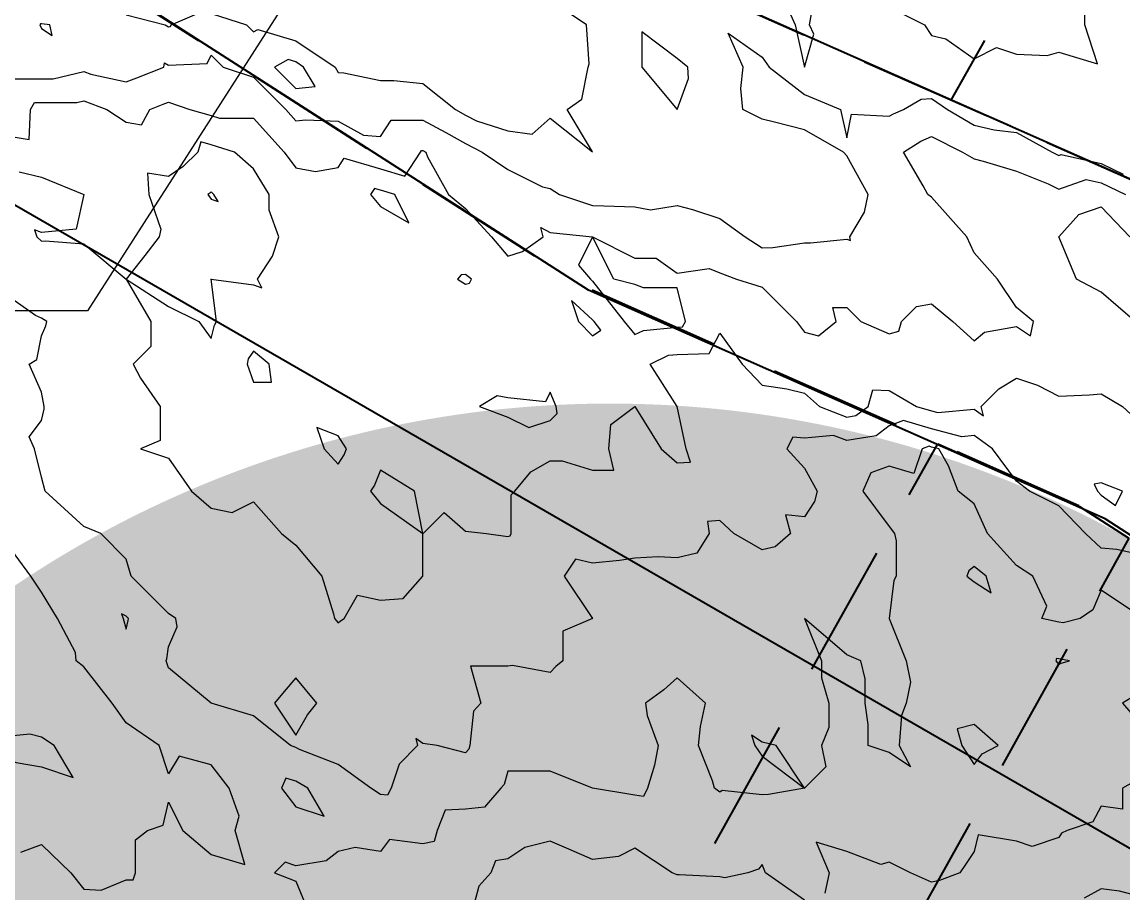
# Model space of a CAD drawing. Extents: x 532589 to 538856, y 6045658 to 6049082.
# Drawn here: x 533857.5 to 533960.9, y 6047380.6 to 6047462.4 of the extents above; entities that cross this region are included whole.
import ezdxf

# ---------------------------------------------------------------- set-up
doc = ezdxf.new("R2010")
doc.units = 0
doc.header["$LTSCALE"] = 5
doc.header["$PDSIZE"] = 0.5
doc.linetypes.add('foc-ACCESSROAD', pattern=[3.75, 2.5, -1.25])
doc.layers.get('Defpoints').update_dxf_attribs({"color": 9})
for name, color, linetype in [('C-AR', 13, 'foc-ACCESSROAD'), ('C-RW', 13, 'Continuous'), ('C-WS', 13, 'foc-ACCESSROAD'), ('F-AR', 190, 'foc-ACCESSROAD'), ('F-RW', 190, 'Continuous'), ('P-BUFFER-H 30m', 51, 'Continuous')]:
    doc.layers.add(name, color=color, linetype=linetype)
doc.layers.add('C-RW-T', color=13, linetype='Continuous', lineweight=9)
doc.layers.add('C-TOPO-MAJR', color=7, linetype='Continuous', lineweight=15, true_color=0xd3aa5f)
doc.layers.add('C-TOPO-MINR', color=7, linetype='Continuous', lineweight=13, true_color=0xe9d5af)
doc.styles.add('80CG', font='ARIALN.TTF', dxfattribs={"height": 10})
doc.dimstyles.new('Compass 5 000', dxfattribs={"dimscale": 5, "dimtxt": 9, "dimasz": 2, "dimexe": 0.2, "dimexo": 0.0625, "dimgap": 0.5, "dimtad": 0, "dimtih": 1, "dimtoh": 1, "dimzin": 0, "dimdsep": 46, "dimtxsty": '80CG', "dimcen": 0.1, "dimse1": 1, "dimse2": 1, "dimclrd": 256, "dimclrt": 256, "dimaunit": 1, "dimadec": 4, "dimazin": 0, "dimtfac": 0.06, "dimtofl": 0, "dimtmove": 0, "dimatfit": 1, "dimfxl": 0.2, "dimtolj": 1, "dimtzin": 0, "dimlwd": -1, "dimarcsym": 0})

# ---------------------------------------------------------------- blocks, each defined once
blk = doc.blocks.new('*D551')
at = {"layer": 'C-RW-T', "transparency": 16777216}
for p, q in [((533910.56, 6047508.47), (533915.96, 6047516.89)), ((533888.97, 6047474.8), (533863.6, 6047435.22)), ((533863.6, 6047435.22), (533853.6, 6047435.22))]:
    blk.add_line(p, q, dxfattribs=at)
for points in [[(533909.16, 6047509.37), (533911.96, 6047507.57), (533905.16, 6047500.05)], [(533887.57, 6047475.7), (533890.38, 6047473.9), (533894.37, 6047483.21)]]:
    blk.add_solid(points, dxfattribs=at)
at = {"layer": 'Defpoints', "color": 0, "transparency": 16777216}
for p in [(533894.55, 6047506.86), (533883.75, 6047490.02), (533894.37, 6047483.21)]:
    blk.add_point(p, dxfattribs=at)
at = {"layer": 'C-RW-T', "transparency": 16777216, "insert": (533814.06, 6047435.22), "char_height": 10, "attachment_point": 5, "style": '80CG'}
blk.add_mtext('\\A1;Murphy\\P20.00 P/L R/W\\PPLA 210396', dxfattribs=at)

msp = doc.modelspace()

# ---------------------------------------------------------------- hatches: boundary and pattern name
at = {"layer": 'P-BUFFER-H 30m'}
h = msp.add_hatch(color=256, dxfattribs=at)
h.dxf.hatch_style = 1
edge = h.paths.add_edge_path()
edge.add_line((533962.39, 6047413.291), (534135.818, 6047313.884))
edge.add_arc((534086.114, 6047227.17), 99.949, -29.1674, 60.17902, ccw=False)
edge.add_line((534173.389, 6047178.458), (534124.675, 6047091.178))
edge.add_arc((534037.4, 6047139.889), 99.949, 240.19293, 330.8326, ccw=False)
edge.add_line((533987.717, 6047053.163), (533814.265, 6047152.528))
edge.add_arc((533863.948, 6047239.254), 99.949, 150.83228, 240.19293, ccw=False)
edge.add_line((533776.673, 6047287.966), (533825.411, 6047375.289))
edge.add_arc((533912.686, 6047326.577), 99.949, 60.17902, 150.83228, ccw=False)

# ---------------------------------------------------------------- linework, layer by layer
at = {"layer": 'C-AR', "flags": 128}
msp.add_lwpolyline([(533596.316, 6046643.489), (533602.891, 6046812.545), (533943.477, 6047422.759), (533956.785, 6047416.868), (533961.415, 6047413.882), (533622.68, 6046806.984), (533616.328, 6046643.67)], dxfattribs=at)
at = {"layer": 'C-RW'}
msp.add_lwpolyline([(533604.796, 6047671.512), (533672.166, 6047633.588), (533711.823, 6047609.692), (533821.463, 6047550.451), (533853.706, 6047533.04), (533933.529, 6047481.869), (533953.061, 6047473.224), (533954.618, 6047472.534), (533979.375, 6047461.576), (533982.143, 6047460.35), (534025.856, 6047432.155), (534026.239, 6047431.906), (534014.857, 6047415.44), (533972.611, 6047442.691), (533924.029, 6047464.201), (533843.539, 6047515.8), (533779.923, 6047550.162), (533701.792, 6047592.375), (533661.987, 6047616.361), (533595.053, 6047654.04)], dxfattribs=at)
at = {"layer": 'C-TOPO-MAJR', "color": 9, "true_color": 0xbfbfbf, "elevation": 855, "flags": 128}
for points in [[(533875.47, 6047446.167), (533875.204, 6047446.416), (533875.079, 6047446.292), (533874.897, 6047446.167), (533875.204, 6047445.724), (533875.868, 6047445.503), (533875.47, 6047446.167)], [(533962.801, 6047412.266), (533960.293, 6047412.839), (533958.819, 6047412.941), (533957.344, 6047414.314), (533954.837, 6047416.917), (533952.08, 6047418.295), (533950.856, 6047419.232), (533948.605, 6047422.277), (533946.874, 6047423.521), (533945.736, 6047423.415), (533942.892, 6047424.141), (533940.238, 6047424.932), (533938.911, 6047424.434), (533937.678, 6047423.51), (533934.929, 6047423.051), (533933.662, 6047423.544), (533930.947, 6047423.272), (533929.841, 6047423.383), (533929.289, 6047422.277), (533930.947, 6047420.468), (533932.142, 6047418.295), (533931.903, 6047417.34), (533930.947, 6047415.906), (533929.178, 6047416.083), (533929.621, 6047414.314), (533928.191, 6047413.088), (533926.966, 6047412.797), (533924.31, 6047414.314), (533922.984, 6047415.538), (533921.847, 6047415.451), (533921.989, 6047414.314), (533920.84, 6047412.476), (533919.002, 6047412.039), (533917.21, 6047412.124), (533915.021, 6047412.009), (533913.573, 6047411.78), (533911.039, 6047411.527), (533909.447, 6047411.925), (533908.385, 6047410.332), (533911.039, 6047406.351), (533908.252, 6047405.155), (533908.252, 6047402.369), (533907.601, 6047401.825), (533907.057, 6047401.282), (533903.518, 6047401.926), (533903.076, 6047401.871), (533899.592, 6047401.871), (533900.541, 6047398.387), (533899.852, 6047397.629), (533899.513, 6047394.406), (533899.426, 6047394.073), (533899.094, 6047393.741), (533896.439, 6047394.406), (533895.112, 6047394.605), (533894.448, 6047395.07), (533894.614, 6047394.406), (533892.872, 6047392.664), (533892.127, 6047390.424), (533891.795, 6047389.76), (533891.131, 6047389.826), (533890.211, 6047390.424), (533887.149, 6047392.635), (533883.53, 6047394.043), (533883.167, 6047394.246), (533882.669, 6047394.406), (533879.186, 6047397.192), (533875.204, 6047398.387), (533871.222, 6047401.705), (533871.001, 6047402.369), (533871.041, 6047402.55), (533871.222, 6047403.696), (533872.019, 6047405.554), (533871.887, 6047406.351), (533871.222, 6047406.819), (533867.709, 6047410.332), (533867.241, 6047411.925), (533864.852, 6047414.314), (533863.259, 6047414.978), (533859.64, 6047418.295), (533859.277, 6047419.623), (533858.613, 6047422.277), (533858.139, 6047423.416), (533859.277, 6047424.932), (533859.526, 6047426.01), (533859.526, 6047426.259), (533859.277, 6047427.586), (533858.139, 6047430.24), (533858.858, 6047430.66), (533859.277, 6047432.895), (533859.676, 6047433.824), (533859.775, 6047434.222), (533859.277, 6047434.554), (533858.708, 6047434.791), (533855.296, 6047437.165)], [(533884.254, 6047397.301), (533885.158, 6047398.387), (533883.167, 6047400.776), (533882.081, 6047399.474), (533881.176, 6047398.387), (533883.167, 6047395.401), (533884.254, 6047397.301)]]:
    msp.add_lwpolyline(points, dxfattribs=at)
at = {"layer": 'C-TOPO-MINR', "color": 254, "true_color": 0xd9d9d9, "flags": 128}
for points, elevation in [([(533875.204, 6047463.16), (533878.522, 6047462.094), (533879.186, 6047461.43), (533879.612, 6047461.667), (533883.167, 6047460.601), (533886.854, 6047458.112), (533887.149, 6047457.614), (533887.68, 6047457.581), (533891.131, 6047456.855), (533892.388, 6047456.855), (533895.112, 6047456.595), (533898.157, 6047454.13), (533899.094, 6047453.599), (533900.156, 6047453.068), (533903.076, 6047452.14), (533905.38, 6047451.826), (533907.057, 6047453.334), (533911.036, 6047450.151), (533908.651, 6047454.13), (533910.044, 6047455.125), (533910.64, 6047458.112), (533910.732, 6047458.419), (533910.471, 6047462.094), (533907.057, 6047464.369)], 854.2), ([(533929.354, 6047463.687), (533930.062, 6047462.094), (533930.947, 6047458.115), (533931.832, 6047461.209), (533931.416, 6047462.094), (533931.942, 6047465.08)], 854.2), ([(533938.911, 6047463.753), (533942.229, 6047462.094), (533942.892, 6047461.098), (533944.221, 6047460.766), (533946.874, 6047458.908), (533948.997, 6047459.97), (533950.856, 6047459.324), (533953.751, 6047459.198), (533954.837, 6047459.518), (533958.486, 6047458.445), (533957.27, 6047462.094), (533957.27, 6047463.643)], 854.2), ([(533867.241, 6047463.026), (533870.891, 6047462.094), (533871.222, 6047461.913), (533871.395, 6047461.921), (533871.471, 6047462.094), (533874.077, 6047463.221)], 854.2), ([(533856.402, 6047457.006), (533859.277, 6047457.006), (533860.383, 6047457.006), (533863.259, 6047457.7), (533863.923, 6047457.448), (533867.241, 6047456.727), (533868.236, 6047457.117), (533870.781, 6047458.112), (533870.825, 6047458.509), (533871.222, 6047458.293), (533874.858, 6047458.458), (533875.204, 6047459.249), (533876.34, 6047458.112), (533879.186, 6047457.164), (533882.219, 6047454.13), (533883.167, 6047453.082), (533884.116, 6047453.182), (533887.149, 6047453.045), (533889.537, 6047451.742), (533891.131, 6047451.597), (533892.126, 6047453.135), (533895.112, 6047453.135), (533897.256, 6047451.987), (533899.094, 6047450.945), (533900.687, 6047450.149), (533903.076, 6047448.52), (533906.334, 6047446.891), (533907.057, 6047446.736), (533907.942, 6047446.167), (533911.039, 6047445.135), (533912.111, 6047445.095), (533915.021, 6047444.988), (533916.469, 6047444.719), (533919.002, 6047445.119), (533920.425, 6047444.745), (533922.984, 6047443.892), (533925.373, 6047442.185), (533926.966, 6047441.147), (533927.961, 6047441.19), (533930.947, 6047441.617), (533931.516, 6047441.617), (533934.929, 6047441.976), (533935.26, 6047441.854), (533935.194, 6047442.185), (533936.588, 6047444.508), (533936.92, 6047446.167), (533934.929, 6047449.788), (533934.623, 6047450.149), (533930.947, 6047452.226), (533928.137, 6047452.959), (533926.966, 6047453.225), (533925.155, 6047454.13), (533924.975, 6047456.121), (533925.196, 6047458.112), (533923.779, 6047461.298), (533926.966, 6047459.049), (533927.629, 6047458.112), (533930.947, 6047455.543), (533934.317, 6047454.13), (533934.929, 6047451.474), (533935.371, 6047453.688), (533938.911, 6047453.502), (533939.296, 6047453.745), (533940.238, 6047454.13), (533941.897, 6047455.126), (533942.892, 6047455.169), (533944.386, 6047454.13), (533946.874, 6047452.656), (533948.77, 6047452.234), (533950.856, 6047451.974), (533954.225, 6047450.149), (533954.837, 6047449.83), (533955.071, 6047449.915), (533958.819, 6047449.063), (533960.896, 6047448.072)], 854.4), ([(533860.072, 6047462.094), (533859.277, 6047462.198), (533859.183, 6047462.188), (533859.118, 6047462.094), (533859.277, 6047461.733), (533860.271, 6047461.101), (533860.072, 6047462.094)], 854.4), ([(533919.997, 6047458.112), (533919.002, 6047458.941), (533915.686, 6047461.429), (533915.686, 6047458.112), (533919.002, 6047454.131), (533920.05, 6047457.065), (533919.997, 6047458.112)], 854.2), ([(533883.905, 6047458.112), (533883.167, 6047458.61), (533882.456, 6047458.823), (533881.177, 6047458.112), (533883.167, 6047456.122), (533884.978, 6047456.302), (533883.905, 6047458.112)], 854.4), ([(533855.296, 6047451.796), (533858.116, 6047451.31), (533858.239, 6047454.13), (533858.614, 6047454.794), (533859.277, 6047454.794), (533862.596, 6047454.794), (533863.259, 6047454.954), (533865.43, 6047454.13), (533867.241, 6047452.959), (533868.663, 6047452.708), (533869.453, 6047454.13), (533870.724, 6047454.628), (533871.222, 6047454.823), (533873.213, 6047454.13), (533875.204, 6047453.581), (533876, 6047453.334), (533879.186, 6047453.334), (533882.081, 6047450.149), (533883.167, 6047448.655), (533885.006, 6047448.311), (533887.149, 6047448.701), (533887.718, 6047449.58), (533891.131, 6047448.556), (533893.406, 6047447.873), (533894.878, 6047450.149), (533894.97, 6047450.291), (533895.112, 6047450.291), (533895.377, 6047450.149), (533895.554, 6047449.707), (533897.501, 6047446.167), (533899.094, 6047444.84), (533901.544, 6047442.185), (533903.076, 6047440.375), (533904.449, 6047440.812), (533906.394, 6047442.185), (533906.172, 6047443.07), (533907.057, 6047442.584), (533911.034, 6047442.185), (533909.714, 6047439.529), (533910.84, 6047438.204), (533911.039, 6047438.023), (533914.025, 6047434.222), (533915.021, 6047433.011), (533915.84, 6047433.403), (533919.002, 6047433.708), (533919.5, 6047433.724), (533919.761, 6047434.222), (533919.002, 6047437.408), (533915.816, 6047437.408), (533915.021, 6047437.707), (533913.029, 6047438.204), (533911.049, 6047442.176), (533915.021, 6047440.196), (533917.01, 6047440.196), (533919.002, 6047438.772), (533921.989, 6047439.199), (533922.984, 6047438.816), (533924.577, 6047438.204), (533926.966, 6047437.457), (533930.201, 6047434.222), (533930.947, 6047433.227), (533932.275, 6047432.895), (533933.934, 6047434.222), (533933.602, 6047435.549), (533934.929, 6047435.549), (533936.256, 6047434.222), (533938.911, 6047433.086), (533939.795, 6047433.338), (533940.047, 6047434.222), (533941.47, 6047435.645), (533942.892, 6047435.882), (533944.883, 6047434.222), (533946.874, 6047432.412), (533947.869, 6047433.227), (533950.856, 6047433.754), (533952.182, 6047432.896), (533952.447, 6047434.222), (533950.856, 6047435.548), (533949.086, 6047438.204), (533946.874, 6047440.692), (533946.21, 6047442.185), (533942.892, 6047445.919), (533942.531, 6047446.167), (533942.097, 6047446.963), (533940.238, 6047450.149), (533941.865, 6047451.176), (533942.892, 6047451.597), (533945.788, 6047450.149), (533946.874, 6047449.52), (533947.727, 6047449.296), (533950.856, 6047448.357), (533953.842, 6047447.163), (533954.837, 6047446.645), (533957.414, 6047447.572), (533958.819, 6047447.253), (533961.094, 6047446.167)], 854.6), ([(533880.679, 6047444.674), (533880.679, 6047446.167), (533879.186, 6047448.556), (533877.416, 6047450.149), (533875.204, 6047450.835), (533874.256, 6047451.097), (533873.96, 6047450.149), (533872.591, 6047448.78), (533871.222, 6047447.844), (533869.232, 6047448.158), (533869.348, 6047446.167), (533870.498, 6047442.91), (533870.337, 6047442.185), (533868.983, 6047440.443), (533867.241, 6047438.204), (533871.222, 6047435.644), (533874.066, 6047434.222), (533875.204, 6047432.629), (533875.523, 6047433.904), (533875.735, 6047434.222), (533875.204, 6047438.201), (533875.203, 6047438.204), (533875.202, 6047438.206), (533875.204, 6047438.204), (533875.206, 6047438.204), (533879.186, 6047437.673), (533879.982, 6047437.407), (533879.584, 6047438.204), (533880.995, 6047440.376), (533881.575, 6047442.185), (533880.679, 6047444.674)], 854.8), ([(533857.17, 6047448.275), (533859.277, 6047447.796), (533863.258, 6047446.167), (533862.536, 6047442.908), (533859.277, 6047442.584), (533858.612, 6047442.851), (533858.834, 6047442.185), (533859.277, 6047441.787), (533859.64, 6047441.823), (533863.259, 6047441.523), (533867.24, 6047438.204), (533867.241, 6047438.203), (533869.563, 6047434.222), (533869.563, 6047431.9), (533867.904, 6047430.24), (533868.569, 6047428.912), (533870.427, 6047426.259), (533870.427, 6047423.073), (533868.569, 6047422.277), (533871.222, 6047421.393), (533873.366, 6047418.295), (533875.204, 6047416.703), (533877.195, 6047416.304), (533879.186, 6047417.301), (533881.84, 6047414.314), (533883.167, 6047413.228), (533885.618, 6047410.332), (533886.706, 6047406.794), (533886.816, 6047406.351), (533887.149, 6047405.952), (533887.371, 6047406.129), (533887.719, 6047406.351), (533888.959, 6047408.522), (533891.131, 6047408.056), (533893.255, 6047408.208), (533895.112, 6047410.331), (533895.113, 6047410.332), (533895.113, 6047410.332), (533895.113, 6047414.313), (533895.117, 6047414.314), (533897.106, 6047416.302), (533899.094, 6047414.548), (533901.082, 6047414.314), (533903.076, 6047414.029), (533903.297, 6047414.092), (533903.408, 6047414.314), (533903.408, 6047417.963), (533903.741, 6047418.295), (533905.248, 6047420.105), (533907.057, 6047421.14), (533908.194, 6047421.14), (533911.039, 6047420.286), (533913.03, 6047420.286), (533912.57, 6047422.277), (533912.745, 6047424.552), (533915.021, 6047426.258), (533917.471, 6047422.277), (533919.002, 6047420.95), (533920.247, 6047421.033), (533919.832, 6047422.277), (533919.002, 6047426.259), (533919.003, 6047426.259), (533919.002, 6047426.26), (533916.468, 6047430.24), (533918.182, 6047431.06), (533919.002, 6047431.14), (533921.988, 6047431.236), (533922.984, 6047433.137), (533925.107, 6047430.24), (533926.966, 6047428.249), (533929.289, 6047427.917), (533930.947, 6047427.503), (533932.369, 6047426.259), (533934.929, 6047425.264), (533935.782, 6047425.406), (533936.919, 6047426.259), (533937.353, 6047427.817), (533938.911, 6047427.752), (533941.47, 6047426.259), (533942.892, 6047425.835), (533943.461, 6047425.69), (533946.874, 6047426.01), (533947.758, 6047425.375), (533947.537, 6047426.259), (533949.196, 6047427.918), (533950.856, 6047428.913), (533952.847, 6047428.249), (533954.837, 6047427.207), (533957.733, 6047427.345), (533958.819, 6047427.453), (533960.809, 6047426.259), (533962.801, 6047424.421)], 854.8), ([(533892.458, 6047446.167), (533891.131, 6047446.566), (533890.561, 6047446.736), (533890.193, 6047446.167), (533891.131, 6047445.029), (533893.787, 6047443.511), (533892.458, 6047446.167)], 854.8), ([(533962.004, 6047434.222), (533958.819, 6047436.992), (533956.496, 6047438.204), (533954.838, 6047442.185), (533954.837, 6047442.185), (533956.717, 6047444.287), (533958.819, 6047444.987), (533961.521, 6047442.185)], 854.8), ([(533899.473, 6047437.825), (533899.662, 6047438.204), (533899.094, 6047438.646), (533898.696, 6047438.602), (533898.371, 6047438.204), (533899.094, 6047437.736), (533899.473, 6047437.825)], 854.6), ([(533911.181, 6047434.222), (533911.039, 6047434.403), (533909.051, 6047436.211), (533909.711, 6047434.222), (533911.039, 6047432.894), (533911.835, 6047433.426), (533911.181, 6047434.222)], 854.8), ([(533880.678, 6047430.24), (533879.186, 6047431.435), (533878.708, 6047430.718), (533878.589, 6047430.24), (533879.186, 6047428.535), (533880.891, 6047428.535), (533880.678, 6047430.24)], 854.6), ([(533907.626, 6047426.259), (533907.057, 6047427.587), (533906.615, 6047426.701), (533903.076, 6047427.055), (533902.08, 6047427.254), (533900.423, 6047426.259), (533903.076, 6047425.263), (533905.068, 6047424.266), (533907.057, 6047424.931), (533907.721, 6047425.595), (533907.626, 6047426.259)], 854.8), ([(533887.718, 6047421.708), (533887.945, 6047422.277), (533887.149, 6047423.502), (533885.158, 6047424.268), (533885.822, 6047422.277), (533887.149, 6047420.829), (533887.718, 6047421.708)], 854.6), ([(533962.796, 6047406.355), (533958.819, 6047409.004), (533958.024, 6047407.146), (533956.83, 6047406.351), (533955.256, 6047405.931), (533954.837, 6047406.004), (533953.244, 6047406.351), (533953.699, 6047407.488), (533952.387, 6047410.332), (533950.856, 6047411.328), (533948.141, 6047414.314), (533946.874, 6047417.101), (533945.38, 6047418.295), (533944.483, 6047420.686), (533943.555, 6047422.277), (533942.892, 6047422.446), (533942.651, 6047422.518), (533942.008, 6047422.277), (533941.233, 6047419.955), (533938.911, 6047420.638), (533937.179, 6047420.027), (533936.422, 6047418.295), (533938.911, 6047414.978), (533939.408, 6047414.314), (533939.574, 6047413.65), (533939.574, 6047410.332), (533939.33, 6047409.913), (533938.911, 6047406.353), (533938.91, 6047406.351), (533938.91, 6047406.351), (533938.911, 6047406.35), (533940.503, 6047402.369), (533940.901, 6047400.378), (533940.504, 6047398.387), (533940.049, 6047397.249), (533939.83, 6047394.406), (533940.903, 6047392.413), (533938.911, 6047393.776), (533936.919, 6047394.406), (533936.919, 6047396.398), (533936.634, 6047398.387), (533936.634, 6047400.664), (533936.256, 6047402.369), (533934.929, 6047402.937), (533930.948, 6047406.351), (533930.947, 6047406.353), (533930.947, 6047406.351), (533930.946, 6047406.351), (533930.947, 6047406.348), (533932.541, 6047402.369), (533932.541, 6047400.775), (533933.224, 6047398.387), (533933.224, 6047396.111), (533932.541, 6047394.406), (533932.94, 6047392.413), (533930.947, 6047390.426), (533928.294, 6047394.406), (533926.966, 6047394.738), (533925.969, 6047395.402), (533926.3, 6047394.406), (533926.966, 6047393.409), (533930.946, 6047390.424), (533927.563, 6047389.826), (533926.966, 6047389.795), (533923.218, 6047390.19), (533922.984, 6047390.026), (533922.486, 6047390.424), (533922.32, 6047391.087), (533920.994, 6047394.406), (533921.175, 6047396.215), (533921.656, 6047398.387), (533919.002, 6047400.776), (533917.745, 6047399.645), (533916.016, 6047398.387), (533916.158, 6047397.249), (533917.192, 6047394.406), (533916.858, 6047392.568), (533916.215, 6047390.424), (533915.817, 6047389.627), (533915.021, 6047389.76), (533911.041, 6047390.424), (533911.039, 6047390.429), (533911.037, 6047390.425), (533907.057, 6047392.015), (533905.467, 6047392.015), (533903.076, 6047392.015), (533902.744, 6047390.755), (533902.413, 6047390.424), (533900.904, 6047388.614), (533899.094, 6047388.433), (533897.198, 6047388.338), (533896.439, 6047386.442), (533896.16, 6047385.395), (533895.112, 6047385.198), (533891.984, 6047385.589), (533891.131, 6047384.45), (533888.743, 6047384.849), (533887.149, 6047384.45), (533886.012, 6047383.597), (533883.167, 6047383.126), (533882.171, 6047383.457), (533881.174, 6047382.461), (533883.167, 6047381.663), (533884.495, 6047378.479)], 855.2), ([(533894.315, 6047418.295), (533891.131, 6047420.287), (533890.561, 6047418.865), (533890.193, 6047418.295), (533891.131, 6047417.157), (533895.111, 6047414.315), (533894.315, 6047418.295)], 854.8), ([(533960.148, 6047416.967), (533960.812, 6047418.295), (533958.819, 6047419.093), (533958.154, 6047418.961), (533958.486, 6047418.295), (533958.819, 6047417.933), (533960.148, 6047416.967)], 854.8), ([(533876.91, 6047390.424), (533875.204, 6047392.596), (533872.218, 6047393.41), (533871.222, 6047391.753), (533870.337, 6047394.406), (533867.241, 6047396.55), (533865.914, 6047398.387), (533863.259, 6047401.8), (533862.535, 6047402.369), (533862.463, 6047403.165), (533860.794, 6047406.351), (533859.277, 6047408.802), (533858.282, 6047410.332), (533855.297, 6047414.313)], 855.2), ([(533948.012, 6047410.332), (533946.874, 6047411.217), (533946.376, 6047410.83), (533946.21, 6047410.332), (533946.874, 6047409.801), (533948.468, 6047408.739), (533948.012, 6047410.332)], 855.2), ([(533867.451, 6047406.351), (533867.241, 6047406.561), (533866.797, 6047406.794), (533866.956, 6047406.351), (533867.241, 6047405.354), (533867.422, 6047406.169), (533867.451, 6047406.351)], 855.2), ([(533955.071, 6047402.135), (533955.831, 6047402.369), (533954.837, 6047402.542), (533954.617, 6047402.589), (533954.572, 6047402.369), (533954.837, 6047402.038), (533955.071, 6047402.135)], 855.4), ([(533963.939, 6047397.249), (533964.394, 6047398.387), (533962.801, 6047399.051), (533962.042, 6047399.146), (533960.809, 6047398.387), (533962.801, 6047396.111), (533963.939, 6047397.249)], 855.2), ([(533860.472, 6047394.406), (533859.277, 6047395.202), (533858.191, 6047395.491), (533855.296, 6047395.201), (533853.305, 6047396.396), (533854.828, 6047394.406), (533855.296, 6047393.41), (533856.887, 6047392.814), (533859.277, 6047392.415), (533862.264, 6047391.418), (533860.472, 6047394.406)], 855.4), ([(533947.633, 6047393.647), (533949.15, 6047394.406), (533946.874, 6047396.397), (533945.281, 6047395.999), (533945.736, 6047394.406), (533946.874, 6047392.635), (533947.633, 6047393.647)], 855.2), ([(533884.304, 6047390.424), (533883.167, 6047391.061), (533882.231, 6047391.361), (533881.84, 6047390.424), (533883.167, 6047388.654), (533885.821, 6047387.77), (533884.304, 6047390.424)], 855.2), ([(533962.098, 6047391.126), (533960.81, 6047390.424), (533960.81, 6047388.433), (533958.819, 6047388.717), (533958.023, 6047387.239), (533955.633, 6047386.442), (533955.102, 6047386.177), (533954.837, 6047385.78), (533952.349, 6047384.949), (533950.856, 6047385.447), (533947.272, 6047386.045), (533946.874, 6047384.45), (533946.08, 6047383.255), (533945.549, 6047382.461), (533943.616, 6047381.737), (533942.892, 6047381.576), (533940.901, 6047382.461), (533938.911, 6047383.456), (533938.115, 6047383.256), (533934.929, 6047384.451), (533932.033, 6047385.356), (533933.253, 6047382.461), (533932.852, 6047380.556)], 855.4), ([(533857.347, 6047384.391), (533859.277, 6047385.115), (533862.047, 6047382.461), (533863.259, 6047380.912), (533864.898, 6047380.821), (533867.241, 6047381.798), (533867.903, 6047381.798), (533868.124, 6047382.461), (533868.124, 6047385.558), (533869.23, 6047386.442), (533870.724, 6047386.94), (533871.222, 6047389.095), (533872.55, 6047386.442), (533875.204, 6047384.168), (533878.389, 6047383.257), (533877.478, 6047386.442), (533877.858, 6047387.77), (533876.91, 6047390.424)], 855.2), ([(533930.947, 6047379.884), (533927.296, 6047382.461), (533926.966, 6047383.255), (533926.635, 6047382.791), (533925.641, 6047382.461), (533923.452, 6047381.992), (533922.984, 6047382.099), (533919.192, 6047382.271), (533919.002, 6047382.288), (533918.505, 6047382.461), (533915.021, 6047384.782), (533913.473, 6047384.008), (533911.039, 6047383.705), (533908.827, 6047384.672), (533907.057, 6047385.447), (533904.668, 6047384.85), (533903.076, 6047383.788), (533901.938, 6047383.598), (533901.482, 6047382.461), (533900.351, 6047381.204), (533899.625, 6047378.479)], 855.4), ([(533962.801, 6047380.155), (533960.526, 6047380.754), (533958.819, 6047380.967), (533957.226, 6047380.072)], 855.6)]:
    msp.add_lwpolyline(points, dxfattribs=dict(at, elevation=elevation))
at = {"layer": 'C-WS', "flags": 128}
msp.add_lwpolyline([(534153.579, 6047359.073), (534143.876, 6047341.616), (534136.503, 6047345.427), (534096.279, 6047369.612), (534054.939, 6047387.792), (534028.976, 6047405.751), (534027.222, 6047406.959), (534016.506, 6047414.342), (534014.857, 6047415.44), (533972.611, 6047442.691), (533944.736, 6047455.031), (533954.612, 6047472.523), (533959.496, 6047481.174), (533964.481, 6047490.012), (533999.307, 6047551.691), (534053.1, 6047646.984), (534174.07, 6047578.813), (534204.359, 6047561.743), (534219.463, 6047553.231), (534256.188, 6047532.536), (534205.231, 6047446.355), (534175.451, 6047395.99), (534158.734, 6047367.717), (534153.579, 6047359.073)], close=True, dxfattribs=at)
at = {"layer": 'F-AR', "flags": 128}
for points in [[(533595.053, 6047654.039), (533662.094, 6047616.301), (533701.809, 6047592.363), (533779.909, 6047550.162), (533843.543, 6047515.792), (533924.026, 6047464.198), (533972.611, 6047442.691), (534014.857, 6047415.44), (534016.512, 6047414.373), (534027.223, 6047406.964), (534054.939, 6047387.792), (534096.279, 6047369.612), (534136.503, 6047345.427), (534175.987, 6047325.015), (534206.265, 6047309.362), (534222.883, 6047300.77), (534358.589, 6047221.816), (534361.025, 6047220.519)], [(534346.929, 6047194.048), (534343.994, 6047195.61), (534208.446, 6047274.471), (534206.521, 6047275.466), (534176.243, 6047291.119), (534121.874, 6047319.227), (534082.46, 6047342.926), (534040.237, 6047361.493), (533999.849, 6047389.433), (533958.326, 6047416.215), (533909.78, 6047437.705), (533828.302, 6047489.938), (533717.611, 6047549.73), (533686.605, 6047566.488), (533642.784, 6047594.4), (533581.006, 6047628.85)]]:
    msp.add_lwpolyline(points, dxfattribs=at)
at = {"layer": 'F-RW', "elevation": -854.8, "flags": 128}
msp.add_lwpolyline([(533416.836, 6047680.248), (533430.242, 6047630.338), (533477.429, 6047572.14), (533577.835, 6047518.832), (533652.205, 6047509.747), (533715.436, 6047526.731), (533963.741, 6047383.49), (533977.078, 6047404.168), (533959.182, 6047415.711), (533910.661, 6047437.19), (533829.224, 6047489.396), (533719.692, 6047548.562), (533650.773, 6047530.05), (533583.933, 6047538.216), (533490.388, 6047587.881), (533448.436, 6047639.622), (533437.524, 6047680.248)], dxfattribs=at)

# ---------------------------------------------------------------- dimensions: what is measured, and where the dimension line sits
at = {"layer": 'C-RW-T', "color": 3}
dim = msp.add_linear_dim(base=(533894.37, 6047483.214), p1=(533894.547, 6047506.859), p2=(533883.753, 6047490.02), angle=237.33802, text='Murphy\\P20.00 P/L R/W\\PPLA 210396', dimstyle='Compass 5 000', dxfattribs=at)
dim.commit()
dim.dimension.update_dxf_attribs({"geometry": '*D551', "text_midpoint": (533814.062, 6047435.218), "dimtype": 161})

doc.saveas('drawing.dxf')
